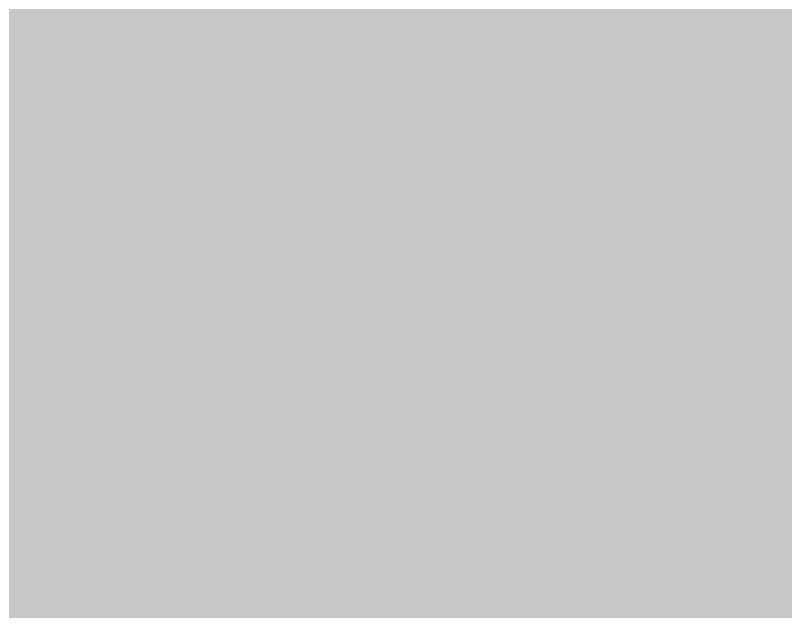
# Model space of a CAD drawing. Header units: inches. Extents: x 20426 to 81837, y -461 to 713.
# Drawn here: x 24881.692 to 24882.991, y 220.929 to 221.934 of the extents above; entities that cross this region are included whole.
import ezdxf

# ---------------------------------------------------------------- set-up
doc = ezdxf.new("R2010")
doc.units = ezdxf.units.IN
doc.header["$MEASUREMENT"] = 0
doc.layers.add('A-WALL-PATT', color=111, linetype='Continuous', lineweight=13)
doc.layers.add('M-HVAC-DUCT', color=70, linetype='Continuous', lineweight=9)

msp = doc.modelspace()

# ---------------------------------------------------------------- hatches: boundary and pattern name
at = {"layer": 'A-WALL-PATT', "lineweight": 9}
h = msp.add_hatch(dxfattribs=at)
h.set_pattern_fill('FP_13', color=256, style=0, pattern_type=2)
h.set_pattern_definition([(90, (27937.365, 0), (-19.685, 1e-15), [])])
h.paths.add_polyline_path([(26674.2987, 193.456), (27615.2141, 193.456), (27615.2141, 228), (24754.2141, 228), (24754.2141, 193.456), (26665.6592, 193.456)], flags=0)
h.paths.add_polyline_path([(27790.4618, 265.2), (27790.4618, 265.2005), (27790.6687, 267.892), (27790.4618, 269.0065), (27790.4618, 265.2002)], flags=0)
h.paths.add_polyline_path([(27339.54, 228.0625), (27615.2141, 228.0625), (27615.2141, 240), (27774.1255, 240), (27774.1255, 259), (27790.2235, 259), (27790.2235, 265.2), (27818.213, 265.2), (27818.213, 259), (27834.2695, 259), (27834.2695, 240), (27868.3561, 240), (27868.3874, 242.125), (27921.5749, 242.125), (27921.5749, 242.75), (27922.0749, 242.75), (27922.0749, 242.125), (27927.0891, 242.125), (27927.0891, 327.1144), (24730.9926, 327.1144), (24730.9926, 240), (24754.2141, 240), (24754.2141, 228.0625), (27270.424, 228.0625)], flags=0)
h.paths.add_polyline_path([(27790.4618, 265.2005), (27790.4618, 269.0063), (27790.6687, 267.892)], flags=0)
h.paths.add_polyline_path([(27790.4618, 269.0063), (27790.4618, 269.0065), (27790.2235, 270.2897)], flags=0)
h.paths.add_polyline_path([(27791.1685, 269.7857), (27791.1685, 269.7858), (27790.8973, 270.8661)], flags=0)
at = {"layer": 'M-HVAC-DUCT'}
h = msp.add_hatch(color=256, dxfattribs=at)
h.paths.add_polyline_path([(24754.2141, 207.641), (25019.7141, 207.6592), (25019.7141, 222.641), (24754.2141, 222.641), (24754.2141, 207.6592)], flags=0)
h.paths.add_polyline_path([(25037.7141, 207.641), (25308.7141, 207.6592), (25308.7141, 222.641), (25037.7141, 222.641), (25037.7141, 207.6592)], flags=0)
h.paths.add_polyline_path([(26130.0104, 207.641), (26159.7141, 207.6592), (26159.7141, 222.641), (25904.7141, 222.6041), (25904.7141, 207.641), (26095.4524, 207.641)], flags=0)
h.paths.add_polyline_path([(25326.7141, 207.641), (25597.7141, 207.6592), (25597.7141, 222.641), (25326.7141, 222.641), (25326.7141, 207.6592)], flags=0)
h.paths.add_polyline_path([(25615.7141, 207.641), (25886.7141, 207.6592), (25886.7141, 222.641), (25615.7141, 222.641), (25615.7141, 207.6592)], flags=0)

doc.saveas('drawing.dxf')
